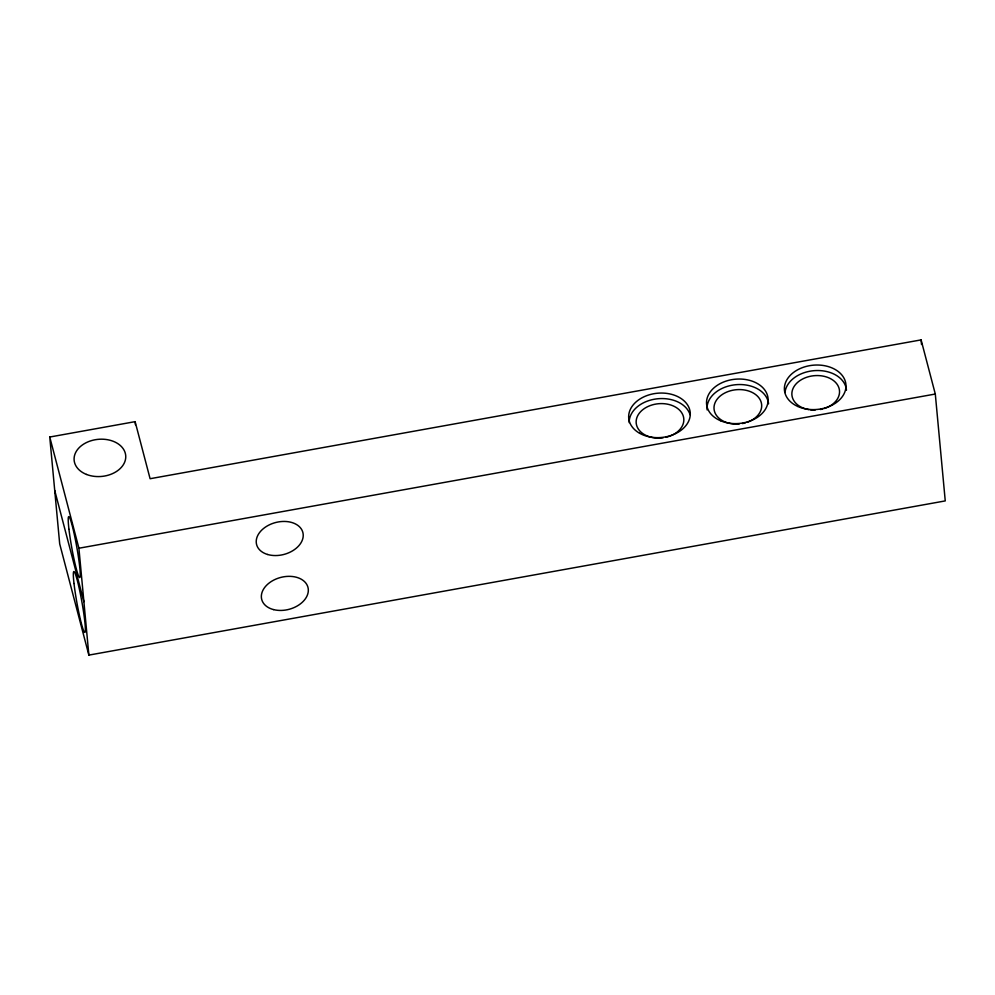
<?xml version="1.0" encoding="UTF-8"?>
<svg xmlns="http://www.w3.org/2000/svg" width="995" height="995" viewBox="0 0 995 995"><rect width="100%" height="100%" fill="white"/><g stroke="black" fill="none" stroke-linecap="round" stroke-linejoin="round"><path stroke-width="1.49" d="M49.75 437.029L135.121 421.656L150.096 478.719L921.096 339.892L935.3 394.032L945.25 500.908L88.866 655.108L59.7 543.904L49.75 437.029L78.916 548.233L88.866 655.108M78.916 548.233L935.3 394.032M54.725 490.473L83.891 601.664M921.096 339.892L921.519 344.481M135.121 421.656L135.407 424.716M808.985 409.654A23.905 17.201 -5.3 0 1 795.888 384.107A23.905 17.201 -5.3 0 1 834.32 381.222A23.905 17.201 -5.3 0 1 824.295 408.51M822.828 408.945A23.905 17.201 -5.3 0 1 820.415 409.505M815.141 410.077A23.905 17.201 -5.3 0 1 810.49 409.878M784.98 392.49A30.87 22.213 -5.3 0 1 816.037 370.55A30.87 22.213 -5.3 0 1 846.459 390.239M739.248 423.982A23.905 17.201 -5.3 0 1 715.48 401.843A23.905 17.201 -5.3 0 1 754.446 393.721A23.905 17.201 -5.3 0 1 746.822 422.402M745.367 422.85A23.905 17.201 -5.3 0 1 742.345 423.559M663.155 437.8A23.905 17.201 -5.3 0 1 637.596 415.922A23.905 17.201 -5.3 0 1 677.682 408.51A23.905 17.201 -5.3 0 1 665.904 437.29M629.188 422.639A30.87 22.213 -5.3 0 1 656.426 398.908A30.87 22.213 -5.3 0 1 690.095 414.778M707.122 409.89A30.87 22.213 -5.3 0 1 735.516 384.742A30.87 22.213 -5.3 0 1 768.563 403.796M267.63 554.489A23.905 16.48 -14.7 0 0 303.226 535.671A23.905 16.48 -14.7 0 0 268.339 525.348A23.905 16.48 -14.7 0 0 267.63 554.489M273.6 609.612A23.905 16.48 -14.7 0 0 308.326 589.848A23.905 16.48 -14.7 0 0 272.605 580.707A23.905 16.48 -14.7 0 0 273.6 609.612M797.779 406.457A30.87 22.213 -5.3 0 0 845.899 387.64A30.87 22.213 -5.3 0 0 801.858 367.839A30.87 22.213 -5.3 0 0 797.779 406.457M720.467 420.711A30.87 22.213 -5.3 0 0 768.09 401.196A30.87 22.213 -5.3 0 0 723.427 382.08A30.87 22.213 -5.3 0 0 720.467 420.711M639.574 433.235A30.87 22.213 -5.3 0 0 689.796 417.95A30.87 22.213 -5.3 0 0 649.051 394.866A30.87 22.213 -5.3 0 0 639.574 433.235M86.54 474.453A25.895 18.631 -5.3 0 0 125.756 457.103A25.895 18.631 -5.3 0 0 87.473 442.078A25.895 18.631 -5.3 0 0 86.54 474.453M68.966 529.34A30.87 2.525 79.8 0 0 79.376 577.386A30.87 2.525 79.8 0 0 74.364 534.75A30.87 2.525 79.8 0 0 68.966 529.34M74.003 583.505A30.87 2.525 79.8 0 0 84.401 632.161A30.87 2.525 79.8 0 0 79.662 590.458A30.87 2.525 79.8 0 0 74.003 583.505"/></g></svg>
